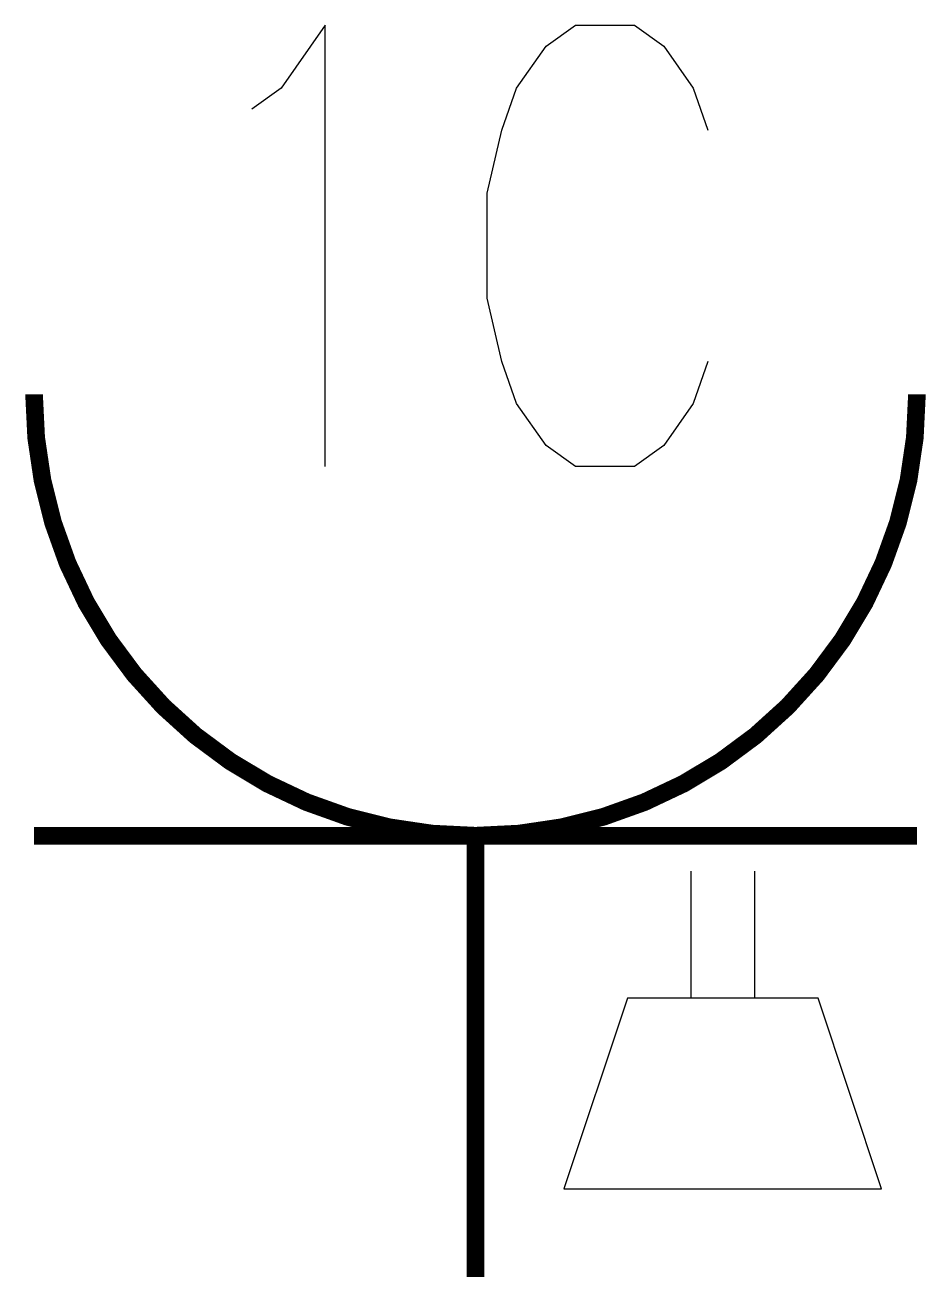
# Model space of a CAD drawing. Extents: x -2.55 to 2.55, y -0.05 to 7.09.
import ezdxf

# ---------------------------------------------------------------- set-up
doc = ezdxf.new("R2010")
doc.units = 0
doc.header["$LTSCALE"] = 1000
doc.layers.get('0').update_dxf_attribs({"linetype": 'CONTINUOUS'})
doc.layers.add('TJ(电气专业D)', color=142, linetype='CONTINUOUS')

# ---------------------------------------------------------------- blocks, each defined once
blk = doc.blocks.new('HC002172026501')
at = {"color": 142}
for points in [[(-0.5, 5), (-0.5, 3)], [(0.5, 5), (0.5, 3)], [(-2.5, 0), (2.5, 0), (1.5, 3), (-1.5, 3), (-2.5, 0)]]:
    blk.add_lwpolyline(points, dxfattribs=at)
blk = doc.blocks.new('A$C21791F4C')
at = {"layer": 'TJ(电气专业D)'}
for p, q in [((-0.8506, 7.0924), (-1.1005, 6.7353)), ((-0.8506, 4.5926), (-0.8506, 7.0924)), ((0.3994, 6.9734), (0.5663, 7.0924)), ((0.5663, 7.0924), (0.8997, 7.0924)), ((0.8997, 7.0924), (1.0661, 6.9734)), ((0.2329, 6.7353), (0.3994, 6.9734)), ((1.0661, 6.9734), (1.233, 6.7353)), ((-1.1005, 6.7353), (-1.267, 6.6162)), ((0.1495, 6.4973), (0.2329, 6.7353)), ((1.233, 6.7353), (1.3161, 6.4973)), ((0.0661, 6.14), (0.1495, 6.4973)), ((0.0661, 5.5449), (0.0661, 6.14)), ((0.1495, 5.1877), (0.0661, 5.5449)), ((0.2329, 4.9496), (0.1495, 5.1877)), ((1.3161, 5.1877), (1.233, 4.9496)), ((0.3994, 4.7115), (0.2329, 4.9496)), ((1.233, 4.9496), (1.0661, 4.7115)), ((0.5663, 4.5926), (0.3994, 4.7115)), ((1.0661, 4.7115), (0.8997, 4.5926)), ((0.8997, 4.5926), (0.5663, 4.5926)), ((2.5, 2.5), (-2.5, 2.5)), ((0, 2.5), (0, 0))]:
    blk.add_line(p, q, dxfattribs=at)
at = {"layer": 'TJ(电气专业D)', "const_width": 0.1}
blk.add_lwpolyline([(-2.5, 5, 0.198912), (-1.7678, 3.2322, 0.198912), (0, 2.5, 0.198912), (1.7678, 3.2322, 0.198912), (2.5, 5)], format="xyb", dxfattribs=at)
for points in [[(2.5, 2.5), (-2.5, 2.5)], [(0, 2.5), (0, 0)]]:
    blk.add_lwpolyline(points, dxfattribs=at)
at = {"layer": 'TJ(电气专业D)'}
for start, end in [(180, 225), (315, 0), (225, 270), (270, 315)]:
    blk.add_arc((0, 5), 2.5, start, end, dxfattribs=at)
at = {"layer": 'TJ(电气专业D)', "xscale": 0.36, "yscale": 0.36, "zscale": 0.36}
blk.add_blockref('HC002172026501', (1.4, 0.5, -20), dxfattribs=at)

msp = doc.modelspace()

# ---------------------------------------------------------------- block references
at = {"layer": 'TJ(电气专业D)', "linetype": 'ByBlock'}
msp.add_blockref('A$C21791F4C', (0, 0), dxfattribs=at)

doc.saveas('drawing.dxf')
